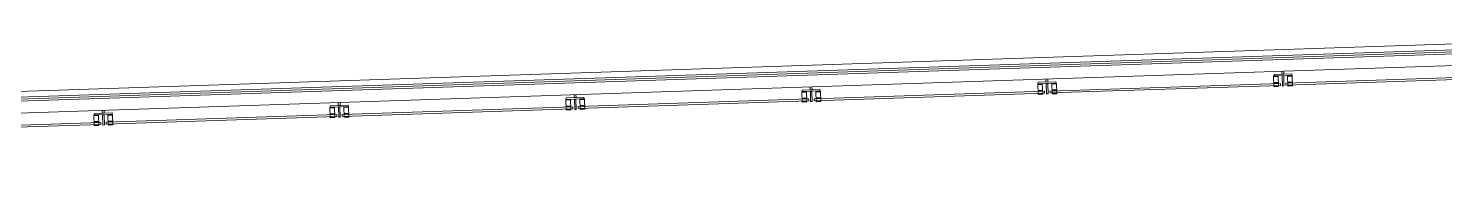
# Model space of a CAD drawing. Header units: inches. Extents: x -3410 to 5259, y -1080 to 3208.
# Drawn here: x -777.8 to -417.8, y 2818.6 to 2856.6 of the extents above; entities that cross this region are included whole.
import ezdxf

# ---------------------------------------------------------------- set-up
doc = ezdxf.new("R2010")
doc.units = ezdxf.units.IN
doc.header["$LTSCALE"] = 48
doc.header["$MEASUREMENT"] = 0
doc.layers.add('Venue-Walls and Doors', color=7, linetype='Continuous', lineweight=5)

msp = doc.modelspace()

# ---------------------------------------------------------------- linework, layer by layer
at = {"layer": 'Venue-Walls and Doors', "linetype": 'Continuous'}
for p, q in [((-1282.85, 2823.94), (-295.11, 2856.63)), ((-1281.3, 2822.5), (-295.06, 2855.13)), ((-292.83, 2854.73), (-1280.81, 2822.04)), ((-1280.27, 2821.53), (-295.03, 2854.13)), ((-1277.17, 2818.63), (-294.93, 2851.13)), ((-461.31, 2844.5), (-460.13, 2844.54)), ((-461.23, 2841.82), (-461.31, 2844.5)), ((-460.12, 2844.35), (-461.31, 2844.31)), ((-461.2, 2844.88), (-456.7, 2845.03)), ((-461.19, 2844.51), (-461.2, 2844.88)), ((-456.69, 2844.65), (-461.19, 2844.51)), ((-460.13, 2844.54), (-460.04, 2841.85)), ((-459.2, 2844.95), (-459.23, 2845.69)), ((-458.7, 2844.96), (-459.2, 2844.95)), ((-459.13, 2844.57), (-458.75, 2844.59)), ((-459.04, 2841.95), (-459.13, 2844.57)), ((-458.75, 2844.59), (-458.67, 2841.96)), ((-458.73, 2845.71), (-458.7, 2844.96)), ((-457.75, 2844.62), (-456.57, 2844.66)), ((-457.67, 2841.93), (-457.75, 2844.62)), ((-457.75, 2844.43), (-456.56, 2844.47)), ((-456.7, 2845.03), (-456.69, 2844.65)), ((-456.57, 2844.66), (-456.48, 2841.97)), ((-581.25, 2840.53), (-580.06, 2840.57)), ((-581.16, 2837.85), (-581.25, 2840.53)), ((-581.14, 2840.91), (-576.64, 2841.06)), ((-581.12, 2840.54), (-581.14, 2840.91)), ((-576.63, 2840.69), (-581.12, 2840.54)), ((-580.06, 2840.57), (-579.97, 2837.89)), ((-579.14, 2840.98), (-579.16, 2841.73)), ((-578.64, 2840.99), (-579.14, 2840.98)), ((-579.06, 2840.6), (-578.69, 2840.62)), ((-578.98, 2837.98), (-579.06, 2840.6)), ((-578.69, 2840.62), (-578.6, 2837.99)), ((-578.66, 2841.74), (-578.64, 2840.99)), ((-577.69, 2840.65), (-576.5, 2840.69)), ((-577.6, 2837.96), (-577.69, 2840.65)), ((-577.68, 2840.46), (-576.5, 2840.5)), ((-576.64, 2841.06), (-576.63, 2840.69)), ((-576.5, 2840.69), (-576.41, 2838)), ((-521.28, 2842.52), (-520.1, 2842.56)), ((-521.19, 2839.83), (-521.28, 2842.52)), ((-520.09, 2842.37), (-521.28, 2842.33)), ((-520.04, 2840.87), (-521.23, 2840.83)), ((-520.03, 2840.68), (-521.22, 2840.64)), ((-521.17, 2842.9), (-516.67, 2843.04)), ((-521.16, 2842.52), (-521.17, 2842.9)), ((-516.66, 2842.67), (-521.16, 2842.52)), ((-520.1, 2842.56), (-520.01, 2839.87)), ((-519.17, 2842.96), (-519.2, 2843.71)), ((-518.67, 2842.98), (-519.17, 2842.96)), ((-519.1, 2842.59), (-518.72, 2842.6)), ((-519.01, 2839.97), (-519.1, 2842.59)), ((-518.72, 2842.6), (-518.63, 2839.98)), ((-518.7, 2843.73), (-518.67, 2842.98)), ((-517.72, 2842.63), (-516.53, 2842.67)), ((-517.63, 2839.95), (-517.72, 2842.63)), ((-517.72, 2842.45), (-516.53, 2842.49)), ((-517.67, 2840.95), (-516.48, 2840.99)), ((-517.66, 2840.76), (-516.47, 2840.8)), ((-516.67, 2843.04), (-516.66, 2842.67)), ((-516.53, 2842.67), (-516.45, 2839.99)), ((-460.07, 2842.85), (-461.26, 2842.81)), ((-460.07, 2842.67), (-461.25, 2842.63)), ((-460.05, 2842.04), (-461.23, 2842)), ((-460.04, 2841.85), (-461.23, 2841.82)), ((-458.67, 2841.96), (-459.04, 2841.95)), ((-457.7, 2842.93), (-456.51, 2842.97)), ((-457.69, 2842.74), (-456.51, 2842.78)), ((-457.67, 2842.12), (-456.48, 2842.16)), ((-456.48, 2841.97), (-457.67, 2841.93)), ((-701.07, 2836.94), (-696.57, 2837.09)), ((-701.06, 2836.57), (-701.07, 2836.94)), ((-699.07, 2837.01), (-699.1, 2837.76)), ((-698.57, 2837.03), (-699.07, 2837.01)), ((-698.6, 2837.77), (-698.57, 2837.03)), ((-696.57, 2837.09), (-696.56, 2836.72)), ((-641.22, 2838.55), (-640.03, 2838.59)), ((-641.13, 2835.86), (-641.22, 2838.55)), ((-640.02, 2838.4), (-641.21, 2838.36)), ((-639.97, 2836.9), (-641.16, 2836.86)), ((-641.1, 2838.93), (-636.61, 2839.08)), ((-641.09, 2838.55), (-641.1, 2838.93)), ((-636.59, 2838.7), (-641.09, 2838.55)), ((-640.03, 2838.59), (-639.94, 2835.9)), ((-639.1, 2838.99), (-639.13, 2839.74)), ((-638.61, 2839.01), (-639.1, 2838.99)), ((-639.03, 2838.62), (-638.66, 2838.63)), ((-638.94, 2836), (-639.03, 2838.62)), ((-638.66, 2838.63), (-638.57, 2836.01)), ((-638.63, 2839.76), (-638.61, 2839.01)), ((-637.66, 2838.67), (-636.47, 2838.71)), ((-637.57, 2835.98), (-637.66, 2838.67)), ((-637.65, 2838.48), (-636.46, 2838.52)), ((-637.6, 2836.98), (-636.41, 2837.02)), ((-637.59, 2836.79), (-636.41, 2836.83)), ((-636.61, 2839.08), (-636.59, 2838.7)), ((-636.47, 2838.71), (-636.38, 2836.02)), ((-580.06, 2840.38), (-581.24, 2840.35)), ((-580.01, 2838.89), (-581.19, 2838.85)), ((-580, 2838.7), (-581.19, 2838.66)), ((-579.98, 2838.07), (-581.17, 2838.03)), ((-579.97, 2837.89), (-581.16, 2837.85)), ((-578.6, 2837.99), (-578.98, 2837.98)), ((-577.63, 2838.96), (-576.45, 2839)), ((-577.63, 2838.78), (-576.44, 2838.82)), ((-577.61, 2838.15), (-576.42, 2838.19)), ((-576.41, 2838), (-577.6, 2837.96)), ((-520.01, 2840.06), (-521.2, 2840.02)), ((-520.01, 2839.87), (-521.19, 2839.83)), ((-518.63, 2839.98), (-519.01, 2839.97)), ((-517.64, 2840.14), (-516.45, 2840.18)), ((-516.45, 2839.99), (-517.63, 2839.95)), ((-761.15, 2834.58), (-759.96, 2834.62)), ((-761.06, 2831.89), (-761.15, 2834.58)), ((-759.96, 2834.43), (-761.14, 2834.39)), ((-761.04, 2834.96), (-756.54, 2835.11)), ((-761.03, 2834.58), (-761.04, 2834.96)), ((-756.53, 2834.73), (-761.03, 2834.58)), ((-759.96, 2834.62), (-759.87, 2831.93)), ((-759.04, 2835.02), (-759.06, 2835.77)), ((-758.54, 2835.04), (-759.04, 2835.02)), ((-758.96, 2834.65), (-758.59, 2834.66)), ((-758.88, 2832.03), (-758.96, 2834.65)), ((-758.59, 2834.66), (-758.5, 2832.04)), ((-758.56, 2835.79), (-758.54, 2835.04)), ((-757.59, 2834.7), (-756.4, 2834.74)), ((-757.5, 2832.01), (-757.59, 2834.7)), ((-757.58, 2834.51), (-756.4, 2834.55)), ((-756.54, 2835.11), (-756.53, 2834.73)), ((-756.4, 2834.74), (-756.31, 2832.05)), ((-701.18, 2836.56), (-700, 2836.6)), ((-701.09, 2833.88), (-701.18, 2836.56)), ((-699.99, 2836.42), (-701.18, 2836.38)), ((-699.94, 2834.92), (-701.13, 2834.88)), ((-699.93, 2834.73), (-701.12, 2834.69)), ((-699.91, 2834.1), (-701.1, 2834.07)), ((-699.91, 2833.92), (-701.09, 2833.88)), ((-696.56, 2836.72), (-701.06, 2836.57)), ((-700, 2836.6), (-699.91, 2833.92)), ((-699, 2836.64), (-698.62, 2836.65)), ((-698.91, 2834.01), (-699, 2836.64)), ((-698.54, 2834.02), (-698.91, 2834.01)), ((-698.62, 2836.65), (-698.54, 2834.02)), ((-697.62, 2836.68), (-696.44, 2836.72)), ((-697.53, 2834), (-697.62, 2836.68)), ((-697.62, 2836.49), (-696.43, 2836.53)), ((-697.57, 2834.99), (-696.38, 2835.03)), ((-697.56, 2834.81), (-696.37, 2834.85)), ((-697.54, 2834.18), (-696.35, 2834.22)), ((-696.35, 2834.03), (-697.53, 2834)), ((-696.44, 2836.72), (-696.35, 2834.03)), ((-639.97, 2836.71), (-641.15, 2836.67)), ((-639.95, 2836.09), (-641.13, 2836.05)), ((-639.94, 2835.9), (-641.13, 2835.86)), ((-638.57, 2836.01), (-638.94, 2836)), ((-637.57, 2836.17), (-636.39, 2836.21)), ((-636.38, 2836.02), (-637.57, 2835.98)), ((-759.91, 2832.93), (-761.09, 2832.89)), ((-759.9, 2832.74), (-761.09, 2832.71)), ((-759.88, 2832.12), (-761.07, 2832.08)), ((-759.87, 2831.93), (-761.06, 2831.89)), ((-758.5, 2832.04), (-758.88, 2832.03)), ((-757.53, 2833.01), (-756.35, 2833.05)), ((-757.53, 2832.82), (-756.34, 2832.86)), ((-757.51, 2832.2), (-756.32, 2832.24)), ((-756.31, 2832.05), (-757.5, 2832.01))]:
    msp.add_line(p, q, dxfattribs=at)
at = {"layer": 'Venue-Walls and Doors', "linetype": 'Continuous', "flags": 128}
for points in [[(-399.58, 2844.11), (-458.17, 2842.17), (-458.19, 2842.67), (-399.6, 2844.6)], [(-519.51, 2840.14), (-578.11, 2838.2), (-578.12, 2838.7), (-519.53, 2840.64)], [(-459.55, 2842.12), (-518.14, 2840.18), (-518.16, 2840.68), (-459.56, 2842.62)], [(-579.48, 2838.15), (-638.07, 2836.21), (-638.09, 2836.71), (-579.5, 2838.65)], [(-699.42, 2834.18), (-758.01, 2832.24), (-758.03, 2832.74), (-699.43, 2834.68)], [(-639.45, 2836.17), (-698.04, 2834.23), (-698.06, 2834.73), (-639.47, 2836.67)], [(-759.38, 2832.2), (-817.98, 2830.26), (-817.99, 2830.76), (-759.4, 2832.7)]]:
    msp.add_lwpolyline(points, close=True, dxfattribs=at)

doc.saveas('drawing.dxf')
